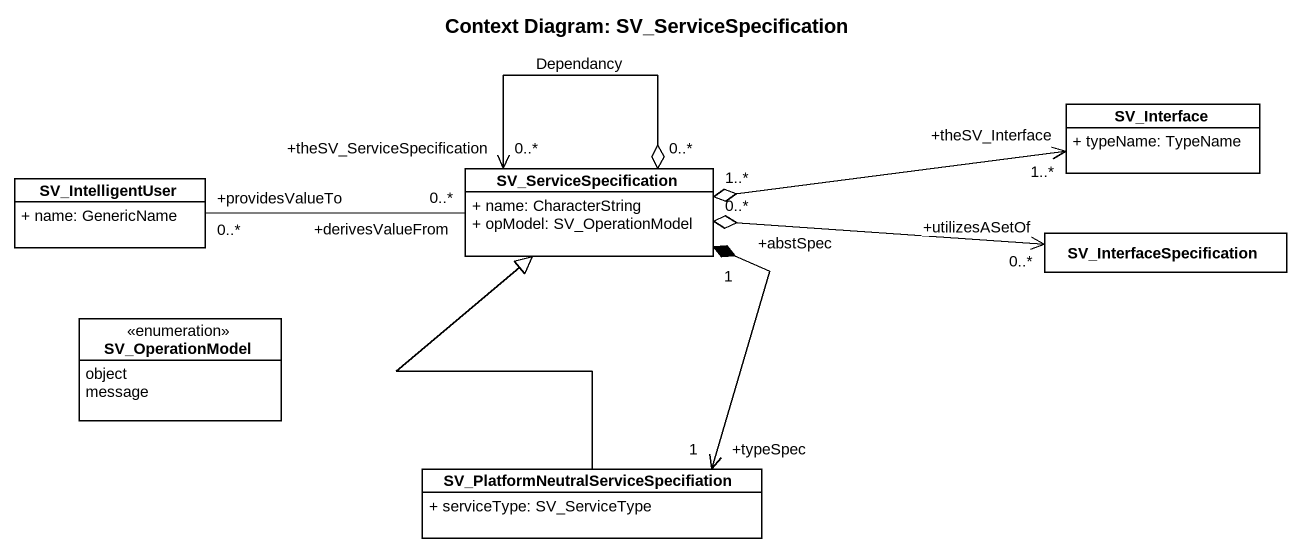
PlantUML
@startuml
title Context Diagram: SV_ServiceSpecification
hide circle
hide empty members
skinparam classAttributeIconSize 0
class SV_Interface {
  + typeName: TypeName
}
class SV_IntelligentUser {
  + name: GenericName
}
class SV_ServiceSpecification {
  + name: CharacterString
  + opModel: SV_OperationModel
}
class SV_InterfaceSpecification
enum SV_OperationModel {
  object
  message
}
class "SV_PlatformNeutralServiceSpecifiation" as SV_PlatformNeutralServiceSpe {
  + serviceType: SV_ServiceType
}
SV_Interface "+theSV_Interface\n1..*" <-left-o "1..*" SV_ServiceSpecification
SV_IntelligentUser "+providesValueTo\n0..*" -right- "+derivesValueFrom\n0..*" SV_ServiceSpecification
SV_ServiceSpecification "0..*" o--> "+theSV_ServiceSpecification\n0..*" SV_ServiceSpecification : Dependancy
SV_ServiceSpecification "0..*" o-right-> "+utilizesASetOf\n0..*" SV_InterfaceSpecification
SV_ServiceSpecification "+abstSpec\n1" *--> "+typeSpec\n1" SV_PlatformNeutralServiceSpe
SV_PlatformNeutralServiceSpe -up-|> SV_ServiceSpecification
@enduml
